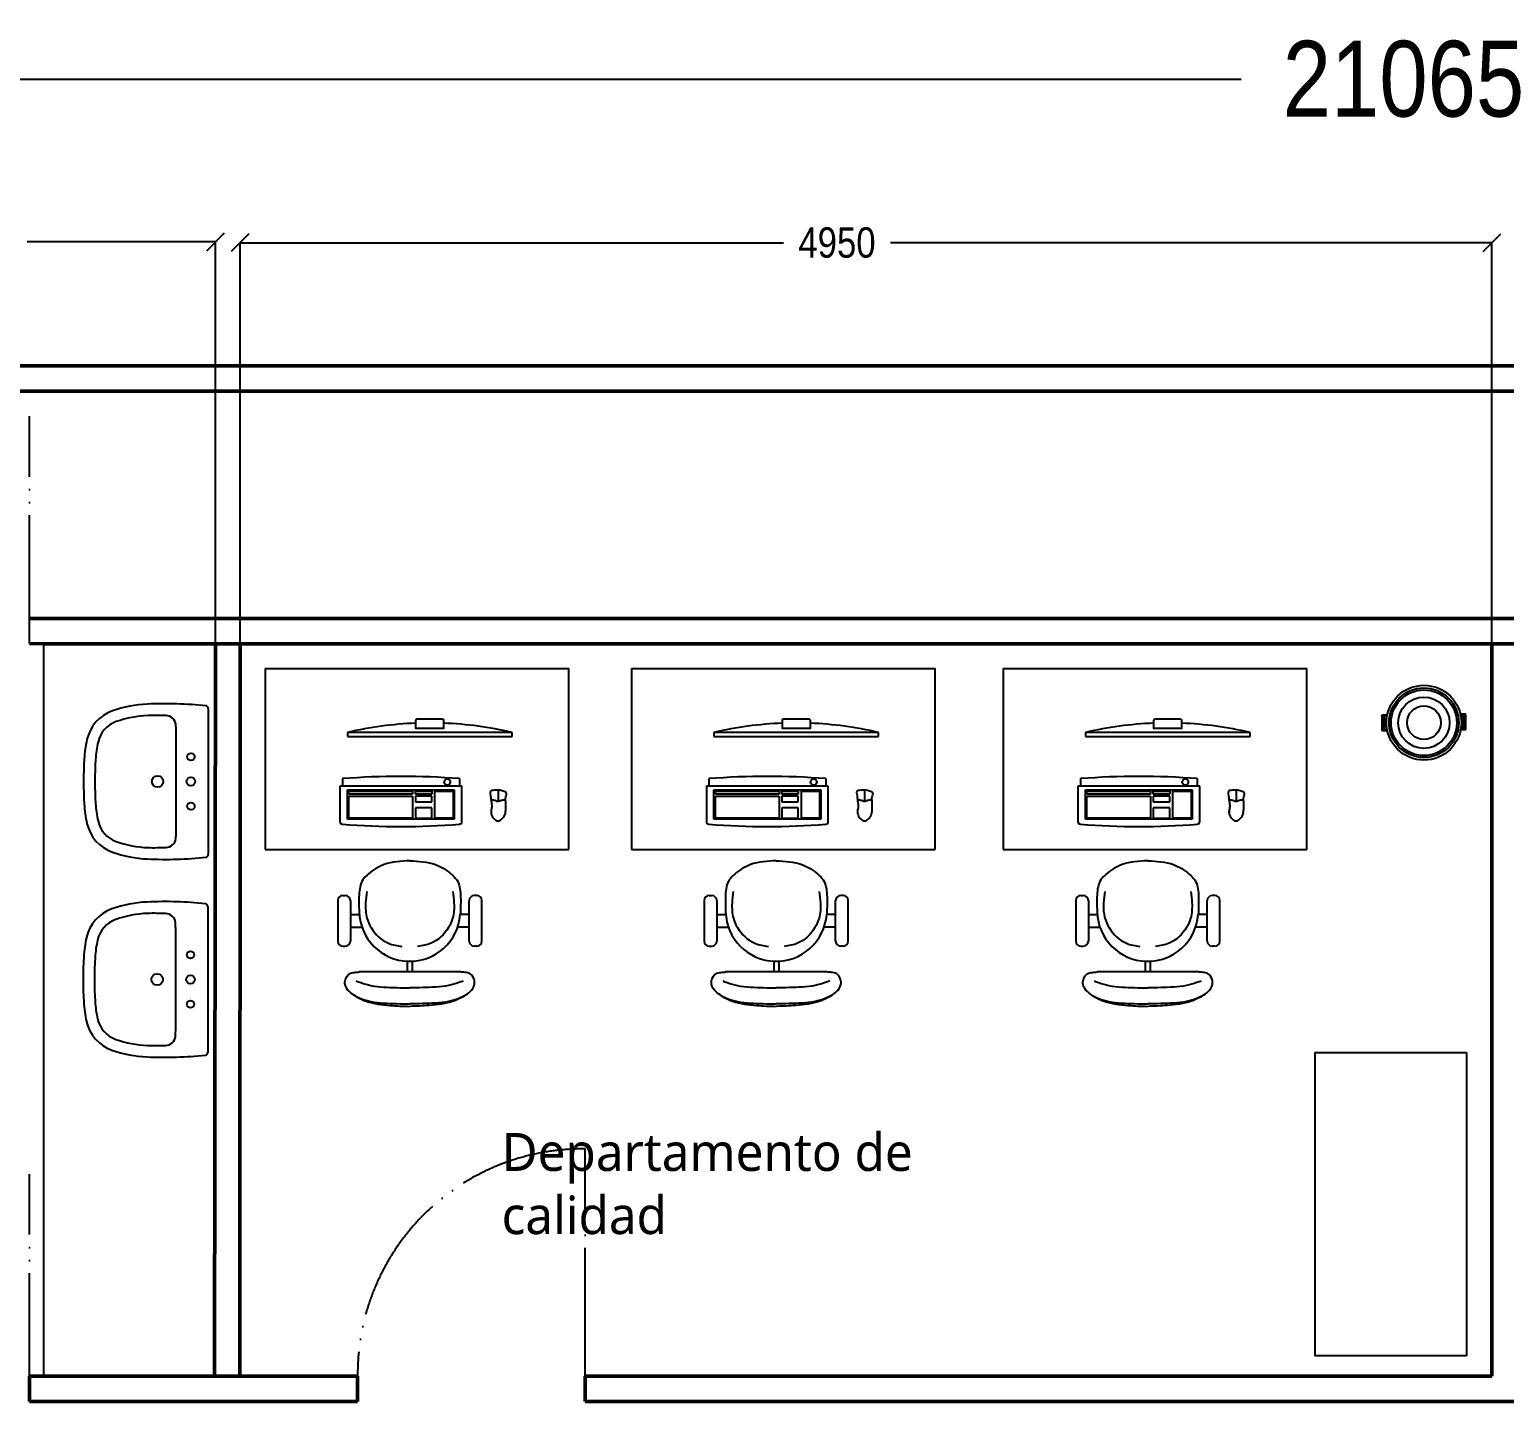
# Model space of a CAD drawing. Header units: millimetres. Extents: x -9564 to 100156, y -26854 to 24346.
# Drawn here: x 57370 to 63207, y -3952 to 1479 of the extents above; entities that cross this region are included whole.
import ezdxf

# ---------------------------------------------------------------- set-up
doc = ezdxf.new("R2010")
doc.units = ezdxf.units.MM
doc.header["$LTSCALE"] = 100
doc.linetypes.add('DIVIDEX2', pattern=[6.604, 5.08, -0.508, 0, -0.508, 0, -0.508])
for name, color, linetype in [('Cotas secundarias', 41, 'Continuous'), ('Muebles', 112, 'Continuous'), ('Puertas', 43, 'DIVIDEX2'), ('rotulo', 211, 'Continuous')]:
    doc.layers.add(name, color=color, linetype=linetype)
doc.layers.add('Paredes', color=7, linetype='Continuous', lineweight=50)
doc.styles.add('OpenSans', font='OpenSans-Regular.ttf')
doc.styles.add('OpenSansCondensed-Light', font='OpenSansCondensed-Light.ttf')
doc.dimstyles.new('Cotas Mateo', dxfattribs={"dimtxt": 120, "dimasz": 70, "dimexe": 0.375, "dimexo": 0.125, "dimgap": 0.1, "dimtad": 1, "dimdec": 0, "dimzin": 12, "dimdsep": 46, "dimtxsty": 'OpenSansCondensed-Light', "dimblk": 'OBLIQUE', "dimcen": 2.5, "dimazin": 3, "dimtfac": 0.5, "dimtdec": 0, "dimtmove": 2, "dimatfit": 3, "dimarcsym": 0})
doc.dimstyles.new('Cotas Mateo 2', dxfattribs={"dimtxt": 300, "dimasz": 100, "dimexe": 0.375, "dimexo": 0.125, "dimgap": 0.1, "dimtad": 1, "dimzin": 12, "dimdsep": 46, "dimtxsty": 'OpenSansCondensed-Light', "dimblk": 'OBLIQUE', "dimcen": 2.5, "dimazin": 3, "dimtfac": 0.5, "dimtmove": 2, "dimatfit": 3, "dimarcsym": 0})

# ---------------------------------------------------------------- blocks, each defined once
blk = doc.blocks.new('_OBLIQUE')
at = {"color": 0, "linetype": 'ByBlock'}
blk.add_line((-0.5, -0.5), (0.5, 0.5), dxfattribs=at)
blk = doc.blocks.new('*D147')
at = {"layer": 'Cotas secundarias', "color": 0, "lineweight": -2, "transparency": 16777216}
for p, q in [((51869.6, 147.7), (51869.6, 1282.1)), ((51869.6, 1281.8), (62164.5, 1281.8)), ((72965.5, 1281.8), (63450.4, 1281.8)), ((72965.5, 147.7), (72965.5, 1282.1))]:
    blk.add_line(p, q, dxfattribs=at)
at = {"layer": 'Defpoints', "color": 0, "transparency": 16777216}
for p in [(72965.5, 1281.8), (51869.6, 147.6), (72965.5, 147.6)]:
    blk.add_point(p, dxfattribs=at)
at = {"layer": 'Cotas secundarias', "color": 0, "lineweight": -2, "transparency": 16777216, "xscale": 100, "yscale": 100, "zscale": 100, "rotation": 180}
blk.add_blockref('_OBLIQUE', (51869.6, 1281.8), dxfattribs=at)
at = {"layer": 'Cotas secundarias', "color": 0, "lineweight": -2, "transparency": 16777216, "xscale": 100, "yscale": 100, "zscale": 100}
blk.add_blockref('_OBLIQUE', (72965.5, 1281.8), dxfattribs=at)
at = {"layer": 'Cotas secundarias', "color": 0, "transparency": 16777216, "insert": (62807.4, 1281.8), "char_height": 300, "attachment_point": 5, "style": 'OpenSansCondensed-Light'}
blk.add_mtext('21065', dxfattribs=at)
blk = doc.blocks.new('*D150')
at = {"layer": 'Cotas secundarias', "color": 0, "lineweight": -2, "transparency": 16777216}
for p, q in [((58203.1, -952.7), (58203.1, 635)), ((58203.1, 634.6), (60353.8, 634.6)), ((63157.1, 634.6), (60776.8, 634.6)), ((63157.1, -952.7), (63157.1, 635))]:
    blk.add_line(p, q, dxfattribs=at)
at = {"layer": 'Defpoints', "color": 0, "transparency": 16777216}
for p in [(63157.1, 634.6), (58203.1, -952.8), (63157.1, -952.8)]:
    blk.add_point(p, dxfattribs=at)
at = {"layer": 'Cotas secundarias', "color": 0, "lineweight": -2, "transparency": 16777216, "xscale": 70, "yscale": 70, "zscale": 70, "rotation": 180}
blk.add_blockref('_OBLIQUE', (58203.1, 634.6), dxfattribs=at)
at = {"layer": 'Cotas secundarias', "color": 0, "lineweight": -2, "transparency": 16777216, "xscale": 70, "yscale": 70, "zscale": 70}
blk.add_blockref('_OBLIQUE', (63157.1, 634.6), dxfattribs=at)
at = {"layer": 'Cotas secundarias', "color": 0, "transparency": 16777216, "insert": (60565.3, 634.6), "char_height": 120, "attachment_point": 5, "style": 'OpenSansCondensed-Light'}
blk.add_mtext('4950', dxfattribs=at)
blk = doc.blocks.new('*D151')
at = {"layer": 'Cotas secundarias', "color": 0, "lineweight": -2, "transparency": 16777216}
for p, q in [((56269.6, -952.6), (56269.6, 638.5)), ((56269.6, 638.1), (56960, 638.1)), ((58106.1, 638.1), (57360.2, 638.1)), ((58106.1, -952.6), (58106.1, 638.5))]:
    blk.add_line(p, q, dxfattribs=at)
at = {"layer": 'Defpoints', "color": 0, "transparency": 16777216}
for p in [(56269.6, 638.1), (56269.6, -952.7), (58106.1, -952.7)]:
    blk.add_point(p, dxfattribs=at)
at = {"layer": 'Cotas secundarias', "color": 0, "lineweight": -2, "transparency": 16777216, "xscale": 70, "yscale": 70, "zscale": 70, "rotation": 180}
blk.add_blockref('_OBLIQUE', (56269.6, 638.1), dxfattribs=at)
at = {"layer": 'Cotas secundarias', "color": 0, "lineweight": -2, "transparency": 16777216, "xscale": 70, "yscale": 70, "zscale": 70}
blk.add_blockref('_OBLIQUE', (58106.1, 638.1), dxfattribs=at)
at = {"layer": 'Cotas secundarias', "color": 0, "transparency": 16777216, "insert": (57160.1, 638.1), "char_height": 120, "attachment_point": 5, "style": 'OpenSansCondensed-Light'}
blk.add_mtext('1840', dxfattribs=at)

msp = doc.modelspace()

# ---------------------------------------------------------------- linework, layer by layer
msp.add_line((58203.215, -952.79), (58203.138, -952.79))
at = {"layer": 'Muebles'}
for p, q in [((57425.196, -952.445), (57425.196, -3852.442)), ((58302.08, -1050.939), (58302.08, -1767.596)), ((58302.08, -1050.939), (59503.663, -1050.939)), ((59503.663, -1767.596), (59503.663, -1050.939)), ((59752.33, -1050.939), (59752.33, -1767.596)), ((59752.33, -1050.939), (60953.913, -1050.939)), ((60953.913, -1767.596), (60953.913, -1050.939)), ((61222.696, -1050.939), (61222.696, -1767.596)), ((61222.696, -1050.939), (62424.279, -1050.939)), ((62424.279, -1767.596), (62424.279, -1050.939)), ((58076.934, -1208.94), (58076.934, -1787.695)), ((62721.205, -1236.672), (62721.917, -1236.238)), ((62742.706, -1236.672), (62721.205, -1236.672)), ((62721.205, -1236.672), (62721.205, -1237.66)), ((62721.205, -1237.66), (62721.205, -1294.54)), ((62721.205, -1237.66), (62722.627, -1237.66)), ((62742.793, -1236.238), (62721.917, -1236.238)), ((62722.627, -1294.54), (62722.627, -1237.66)), ((62729.737, -1237.66), (62722.627, -1237.66)), ((62729.737, -1294.54), (62729.737, -1237.66)), ((62731.159, -1237.66), (62729.737, -1237.66)), ((62731.159, -1237.66), (62731.159, -1294.54)), ((62742.514, -1237.66), (62731.159, -1237.66)), ((63052.9, -1232.259), (63032.672, -1232.259)), ((63053.612, -1232.693), (63032.771, -1232.693)), ((63032.992, -1233.681), (63043.658, -1233.681)), ((63043.658, -1290.561), (63043.658, -1233.681)), ((63045.08, -1233.681), (63043.658, -1233.681)), ((63045.08, -1233.681), (63045.08, -1290.561)), ((63045.08, -1233.681), (63052.19, -1233.681)), ((63052.19, -1233.681), (63052.19, -1290.561)), ((63053.612, -1233.681), (63052.19, -1233.681)), ((63053.612, -1232.693), (63052.9, -1232.259)), ((63053.612, -1233.681), (63053.612, -1232.693)), ((63053.612, -1290.561), (63053.612, -1233.681)), ((57949.877, -1700.172), (57949.877, -1296.463)), ((58627.954, -1303.994), (58627.954, -1320.181)), ((59279.268, -1303.994), (58627.954, -1303.994)), ((58627.954, -1320.181), (59279.268, -1320.181)), ((59279.268, -1320.181), (59279.268, -1303.994)), ((60078.205, -1303.994), (60078.205, -1320.181)), ((60729.518, -1303.994), (60078.205, -1303.994)), ((60078.205, -1320.181), (60729.518, -1320.181)), ((60729.518, -1320.181), (60729.518, -1303.994)), ((61548.57, -1303.994), (61548.57, -1320.181)), ((62199.884, -1303.994), (61548.57, -1303.994)), ((61548.57, -1320.181), (62199.884, -1320.181)), ((62199.884, -1320.181), (62199.884, -1303.994)), ((62721.205, -1294.54), (62721.205, -1295.528)), ((62721.205, -1294.54), (62722.627, -1294.54)), ((62721.205, -1295.528), (62721.917, -1295.962)), ((62721.205, -1295.528), (62742.957, -1295.528)), ((62721.917, -1295.962), (62743.048, -1295.962)), ((62729.737, -1294.54), (62722.627, -1294.54)), ((62729.737, -1294.54), (62731.159, -1294.54)), ((62742.756, -1294.54), (62731.159, -1294.54)), ((63034.054, -1291.983), (63052.9, -1291.983)), ((63034.132, -1291.549), (63053.612, -1291.549)), ((63034.305, -1290.561), (63045.08, -1290.561)), ((63043.658, -1290.561), (63045.08, -1290.561)), ((63045.08, -1290.561), (63052.19, -1290.561)), ((63052.19, -1290.561), (63053.612, -1290.561)), ((63053.612, -1291.549), (63052.9, -1291.983)), ((63053.612, -1291.549), (63053.612, -1290.561)), ((58598.113, -1516.974), (58598.113, -1656.926)), ((59080.749, -1516.974), (58598.113, -1516.974)), ((58608.126, -1486.934), (58608.126, -1516.974)), ((59070.736, -1486.934), (59070.736, -1516.974)), ((59080.749, -1656.926), (59080.749, -1516.974)), ((60048.364, -1516.974), (60048.364, -1656.926)), ((60531, -1516.974), (60048.364, -1516.974)), ((60058.377, -1486.934), (60058.377, -1516.974)), ((60520.986, -1486.934), (60520.986, -1516.974)), ((60531, -1656.926), (60531, -1516.974)), ((61518.729, -1516.974), (61518.729, -1656.926)), ((62001.365, -1516.974), (61518.729, -1516.974)), ((61528.742, -1486.934), (61528.742, -1516.974)), ((61991.352, -1486.934), (61991.352, -1516.974)), ((62001.365, -1656.926), (62001.365, -1516.974)), ((58628.153, -1646.913), (58628.153, -1530.978)), ((58628.153, -1530.978), (59050.709, -1530.978)), ((58633.802, -1548.53), (58633.802, -1535.821)), ((58633.802, -1535.821), (58885.8, -1535.821)), ((58885.8, -1548.53), (58633.802, -1548.53)), ((58633.802, -1643.01), (58633.802, -1555.848)), ((58633.802, -1555.848), (58885.8, -1555.848)), ((58885.8, -1535.821), (58885.8, -1548.53)), ((58885.8, -1555.848), (58885.8, -1643.01)), ((58896.633, -1548.53), (58896.633, -1535.821)), ((58896.633, -1535.821), (58961.717, -1535.821)), ((58961.717, -1548.53), (58896.633, -1548.53)), ((58896.633, -1555.848), (58896.633, -1579.306)), ((58961.717, -1555.848), (58896.633, -1555.848)), ((58961.717, -1535.821), (58961.717, -1548.53)), ((58961.717, -1579.306), (58961.717, -1555.848)), ((58974.195, -1643.01), (58974.195, -1535.821)), ((58974.195, -1535.821), (59046.207, -1535.821)), ((59046.207, -1535.821), (59046.207, -1643.01)), ((59050.709, -1530.978), (59050.709, -1646.913)), ((59224.021, -1532.855), (59224.021, -1577.7)), ((60078.403, -1646.913), (60078.403, -1530.978)), ((60078.403, -1530.978), (60500.96, -1530.978)), ((60084.053, -1548.53), (60084.053, -1535.821)), ((60084.053, -1535.821), (60336.05, -1535.821)), ((60336.05, -1548.53), (60084.053, -1548.53)), ((60084.053, -1643.01), (60084.053, -1555.848)), ((60084.053, -1555.848), (60336.05, -1555.848)), ((60336.05, -1535.821), (60336.05, -1548.53)), ((60336.05, -1555.848), (60336.05, -1643.01)), ((60346.883, -1548.53), (60346.883, -1535.821)), ((60346.883, -1535.821), (60411.968, -1535.821)), ((60411.968, -1548.53), (60346.883, -1548.53)), ((60346.883, -1555.848), (60346.883, -1579.306)), ((60411.968, -1555.848), (60346.883, -1555.848)), ((60411.968, -1535.821), (60411.968, -1548.53)), ((60411.968, -1579.306), (60411.968, -1555.848)), ((60424.445, -1643.01), (60424.445, -1535.821)), ((60424.445, -1535.821), (60496.457, -1535.821)), ((60496.457, -1535.821), (60496.457, -1643.01)), ((60500.96, -1530.978), (60500.96, -1646.913)), ((60674.271, -1532.855), (60674.271, -1577.7)), ((61548.769, -1646.913), (61548.769, -1530.978)), ((61548.769, -1530.978), (61971.326, -1530.978)), ((61554.418, -1548.53), (61554.418, -1535.821)), ((61554.418, -1535.821), (61806.416, -1535.821)), ((61806.416, -1548.53), (61554.418, -1548.53)), ((61554.418, -1643.01), (61554.418, -1555.848)), ((61554.418, -1555.848), (61806.416, -1555.848)), ((61806.416, -1535.821), (61806.416, -1548.53)), ((61806.416, -1555.848), (61806.416, -1643.01)), ((61817.249, -1548.53), (61817.249, -1535.821)), ((61817.249, -1535.821), (61882.333, -1535.821)), ((61882.333, -1548.53), (61817.249, -1548.53)), ((61817.249, -1555.848), (61817.249, -1579.306)), ((61882.333, -1555.848), (61817.249, -1555.848)), ((61882.333, -1535.821), (61882.333, -1548.53)), ((61882.333, -1579.306), (61882.333, -1555.848)), ((61894.811, -1643.01), (61894.811, -1535.821)), ((61894.811, -1535.821), (61966.823, -1535.821)), ((61966.823, -1535.821), (61966.823, -1643.01)), ((61971.326, -1530.978), (61971.326, -1646.913)), ((62144.637, -1532.855), (62144.637, -1577.7)), ((58896.633, -1579.306), (58961.717, -1579.306)), ((58896.633, -1602.972), (58896.633, -1643.01)), ((58961.717, -1602.972), (58896.633, -1602.972)), ((58961.717, -1643.01), (58961.717, -1602.972)), ((60346.883, -1579.306), (60411.968, -1579.306)), ((60346.883, -1602.972), (60346.883, -1643.01)), ((60411.968, -1602.972), (60346.883, -1602.972)), ((60411.968, -1643.01), (60411.968, -1602.972)), ((61817.249, -1579.306), (61882.333, -1579.306)), ((61817.249, -1602.972), (61817.249, -1643.01)), ((61882.333, -1602.972), (61817.249, -1602.972)), ((61882.333, -1643.01), (61882.333, -1602.972)), ((59050.709, -1646.913), (58628.153, -1646.913)), ((58885.8, -1643.01), (58633.802, -1643.01)), ((58896.633, -1643.01), (58961.717, -1643.01)), ((59046.207, -1643.01), (58974.195, -1643.01)), ((60500.96, -1646.913), (60078.403, -1646.913)), ((60336.05, -1643.01), (60084.053, -1643.01)), ((60346.883, -1643.01), (60411.968, -1643.01)), ((60496.457, -1643.01), (60424.445, -1643.01)), ((61971.326, -1646.913), (61548.769, -1646.913)), ((61806.416, -1643.01), (61554.418, -1643.01)), ((61817.249, -1643.01), (61882.333, -1643.01)), ((61966.823, -1643.01), (61894.811, -1643.01)), ((58302.08, -1767.596), (59503.663, -1767.596)), ((59752.33, -1767.596), (60953.913, -1767.596)), ((61222.696, -1767.596), (62424.279, -1767.596)), ((58589.371, -1969.535), (58589.371, -2129.746)), ((58609.398, -1949.509), (58619.411, -1949.509)), ((58639.437, -1969.535), (58639.437, -2129.746)), ((59109.802, -2129.746), (59109.802, -1969.535)), ((59139.842, -1949.509), (59129.829, -1949.509)), ((59159.868, -2129.746), (59159.868, -1969.535)), ((60039.622, -1969.535), (60039.622, -2129.746)), ((60059.648, -1949.509), (60069.661, -1949.509)), ((60089.688, -1969.535), (60089.688, -2129.746)), ((60560.053, -2129.746), (60560.053, -1969.535)), ((60590.093, -1949.509), (60580.079, -1949.509)), ((60610.119, -2129.746), (60610.119, -1969.535)), ((61509.987, -1969.535), (61509.987, -2129.746)), ((61530.014, -1949.509), (61540.027, -1949.509)), ((61560.053, -1969.535), (61560.053, -2129.746)), ((62030.419, -2129.746), (62030.419, -1969.535)), ((62060.458, -1949.509), (62050.445, -1949.509)), ((62080.484, -2129.746), (62080.484, -1969.535)), ((58075.18, -1992.435), (58075.18, -2571.191)), ((58639.437, -2024.608), (58674.93, -2024.608)), ((59109.802, -2024.608), (59074.31, -2024.608)), ((60089.688, -2024.608), (60125.18, -2024.608)), ((60560.053, -2024.608), (60524.561, -2024.608)), ((61560.053, -2024.608), (61595.546, -2024.608)), ((62030.419, -2024.608), (61994.926, -2024.608)), ((57948.124, -2483.667), (57948.124, -2079.959)), ((58639.437, -2074.674), (58685.272, -2074.674)), ((59109.802, -2074.674), (59063.968, -2074.674)), ((60089.688, -2074.674), (60135.522, -2074.674)), ((60560.053, -2074.674), (60514.218, -2074.674)), ((61560.053, -2074.674), (61605.888, -2074.674)), ((62030.419, -2074.674), (61984.584, -2074.674)), ((58609.398, -2149.773), (58619.411, -2149.773)), ((59139.842, -2149.773), (59129.829, -2149.773)), ((60059.648, -2149.773), (60069.661, -2149.773)), ((60590.093, -2149.773), (60580.079, -2149.773)), ((61530.014, -2149.773), (61540.027, -2149.773)), ((62060.458, -2149.773), (62050.445, -2149.773)), ((58864.607, -2209.473), (58864.607, -2252.134)), ((58884.633, -2209.473), (58884.633, -2252.134)), ((60314.857, -2209.473), (60314.857, -2252.134)), ((60334.884, -2209.473), (60334.884, -2252.134)), ((61785.223, -2209.473), (61785.223, -2252.134)), ((61805.249, -2209.473), (61805.249, -2252.134)), ((59074.884, -2252.134), (58674.356, -2252.134)), ((60525.134, -2252.134), (60124.607, -2252.134)), ((61995.5, -2252.134), (61594.972, -2252.134)), ((62457.067, -2571.036), (62457.067, -3771.036)), ((62457.067, -2571.036), (63057.067, -2571.036)), ((63057.067, -2571.036), (63057.067, -3771.036)), ((63057.067, -3771.036), (62457.067, -3771.036))]:
    msp.add_line(p, q, dxfattribs=at)
for points in [[(58906.461, -1249.632), (59000.761, -1249.632, -0.41421356), (59008.394, -1257.266), (59008.394, -1287.915), (58898.828, -1287.915), (58898.828, -1257.266, -0.41421356)], [(60356.711, -1249.632), (60451.012, -1249.632, -0.41421356), (60458.645, -1257.266), (60458.645, -1287.915), (60349.078, -1287.915), (60349.078, -1257.266, -0.41421356)], [(61827.077, -1249.632), (61921.377, -1249.632, -0.41421356), (61929.01, -1257.266), (61929.01, -1287.915), (61819.444, -1287.915), (61819.444, -1257.266, -0.41421356)]]:
    msp.add_lwpolyline(points, format="xyb", close=True, dxfattribs=at)
for centre, radius in [((62888.161, -1265.48), 148.28), ((62888.161, -1265.48), 137.813), ((62888.161, -1265.48), 129.948), ((62888.161, -1265.48), 101.508), ((62888.161, -1265.48), 66.656), ((58008.519, -1400.582), 14.66), ((57876.575, -1498.317), 22.479), ((58008.519, -1498.317), 17.104), ((59022.888, -1500.288), 12.174), ((60473.139, -1500.288), 12.174), ((61943.504, -1500.288), 12.174), ((58008.519, -1596.053), 14.66), ((58006.765, -2184.077), 14.66), ((57874.822, -2281.813), 22.479), ((58006.765, -2281.813), 17.104), ((58006.765, -2379.549), 14.66)]:
    msp.add_circle(centre, radius, dxfattribs=at)
for centre, radius, start, end in [((57749.519, -1366.374), 156.377, 109.34062, 167.4428702), ((57859.572, -1679.923), 488.679, 92.6930361, 109.3406203), ((57905.493, -2656.202), 1466.037, 83.6261614, 92.6930361), ((58067.16, -1208.94), 9.774, 0, 83.6261614), ((57749.519, -1366.374), 111.419, 109.34062, 167.4428702), ((57859.572, -1679.923), 443.721, 92.6930361, 109.3406203), ((57860.995, -2657.597), 1421.079, 88.0233762, 90.8979986), ((57909.805, -1276.457), 39.094, 5.5937168, 89.6994569), ((57705.538, -1296.463), 244.34, 0.0000002, 5.5937168), ((58953.611, -2691.723), 1425.428, 92.202588, 103.2065658), ((58953.611, -2691.723), 1425.428, 76.7934342, 87.797412), ((60403.861, -2691.723), 1425.428, 92.202588, 103.2065658), ((60403.861, -2691.723), 1425.428, 76.7934342, 87.797412), ((61874.227, -2691.723), 1425.428, 92.202588, 103.2065658), ((61874.227, -2691.723), 1425.428, 76.7934342, 87.797412), ((58073.872, -1438.621), 488.679, 167.4428702, 176.4982177), ((58073.872, -1438.621), 443.721, 167.4428702, 176.4982177), ((59049.405, -1498.317), 1466.037, 176.4982177, 183.5017823), ((59049.405, -1498.317), 1421.079, 176.4982177, 183.5017823), ((58839.431, -4495.654), 3017.598, 85.6038543, 94.3961457), ((60289.682, -4495.654), 3017.598, 85.6038543, 94.3961457), ((61760.047, -4495.654), 3017.598, 85.6038543, 94.3961457), ((58073.872, -1558.014), 488.679, 183.5017823, 192.5571298), ((58073.872, -1558.014), 443.721, 183.5017823, 192.5571298), ((57749.519, -1630.261), 156.377, 192.5571298, 250.65938), ((57749.519, -1630.261), 111.419, 192.5571298, 250.65938), ((58608.126, -1656.926), 10.013, 180, 270), ((58839.431, 1053.896), 2730.65, 265.140832, 274.859168), ((59070.736, -1656.926), 10.013, 270, 0), ((60058.377, -1656.926), 10.013, 180, 270), ((60289.682, 1053.896), 2730.65, 265.140832, 274.859168), ((60520.986, -1656.926), 10.013, 270, 0), ((61528.742, -1656.926), 10.013, 180, 270), ((61760.047, 1053.896), 2730.65, 265.140832, 274.859168), ((61991.352, -1656.926), 10.013, 270, 0), ((57859.572, -1316.712), 443.721, 250.6593797, 267.3069639), ((57909.805, -1720.178), 39.094, 270.3005431, 354.4062832), ((57705.538, -1700.172), 244.34, 354.4062832, 359.9999998), ((57859.572, -1316.712), 488.679, 250.6593797, 267.3069639), ((57905.493, -340.433), 1466.037, 267.3069639, 276.3738386), ((57860.995, -339.038), 1421.079, 269.1020014, 271.9766238), ((58067.16, -1787.695), 9.774, 276.3738386, 0), ((57857.818, -2463.418), 488.679, 92.6930361, 109.3406203), ((57903.739, -3439.697), 1466.037, 83.6261614, 92.6930361), ((58065.407, -1992.435), 9.774, 0, 83.6261614), ((58609.398, -1969.535), 20.026, 90, 180), ((58619.411, -1969.535), 20.026, 360, 90), ((59129.829, -1969.535), 20.026, 90, 180), ((59139.842, -1969.535), 20.026, 0, 90), ((60059.648, -1969.535), 20.026, 90, 180), ((60069.661, -1969.535), 20.026, 360, 90), ((60580.079, -1969.535), 20.026, 90, 180), ((60590.093, -1969.535), 20.026, 0, 90), ((61530.014, -1969.535), 20.026, 90, 180), ((61540.027, -1969.535), 20.026, 360, 90), ((62050.445, -1969.535), 20.026, 90, 180), ((62060.458, -1969.535), 20.026, 0, 90), ((57747.765, -2149.869), 156.377, 109.34062, 167.4428702), ((57857.818, -2463.418), 443.721, 92.6930361, 109.3406203), ((57859.242, -3441.092), 1421.079, 88.0233762, 90.8979986), ((57908.052, -2059.952), 39.094, 5.5937168, 89.6994569), ((58874.62, -2009.459), 200.264, 181.3986494, 355.6618414), ((60324.87, -2009.459), 200.264, 181.3986494, 355.6618414), ((61795.236, -2009.459), 200.264, 181.3986494, 355.6618414), ((57747.765, -2149.869), 111.419, 109.34062, 167.4428702), ((57703.784, -2079.959), 244.34, 0.0000002, 5.5937168), ((58072.118, -2222.116), 488.679, 167.4428702, 176.4982177), ((58072.118, -2222.116), 443.721, 167.4428702, 176.4982177), ((58609.398, -2129.746), 20.026, 180, 270), ((58619.411, -2129.746), 20.026, 270, 360), ((59129.829, -2129.746), 20.026, 180, 270), ((59139.842, -2129.746), 20.026, 270, 0), ((60059.648, -2129.746), 20.026, 180, 270), ((60069.661, -2129.746), 20.026, 270, 360), ((60580.079, -2129.746), 20.026, 180, 270), ((60590.093, -2129.746), 20.026, 270, 0), ((61530.014, -2129.746), 20.026, 180, 270), ((61540.027, -2129.746), 20.026, 270, 360), ((62050.445, -2129.746), 20.026, 180, 270), ((62060.458, -2129.746), 20.026, 270, 0), ((59047.652, -2281.813), 1466.037, 176.4982177, 183.5017823), ((59047.652, -2281.813), 1421.079, 176.4982177, 183.5017823), ((58072.118, -2341.509), 488.679, 183.5017823, 192.5571298), ((58072.118, -2341.509), 443.721, 183.5017823, 192.5571298), ((57747.765, -2413.756), 156.377, 192.5571298, 250.65938), ((57747.765, -2413.756), 111.419, 192.5571298, 250.65938), ((57908.052, -2503.673), 39.094, 270.3005431, 354.4062832), ((57703.784, -2483.667), 244.34, 354.4062832, 359.9999998), ((57857.818, -2100.207), 488.679, 250.6593797, 267.3069639), ((57857.818, -2100.207), 443.721, 250.6593797, 267.3069639), ((57859.242, -1122.534), 1421.079, 269.1020014, 271.9766238), ((57903.739, -1123.928), 1466.037, 267.3069639, 276.3738386), ((58065.407, -2571.191), 9.774, 276.3738386, 0)]:
    msp.add_arc(centre, radius, start, end, dxfattribs=at)
at = {"layer": 'Muebles', "start_tangent": (0.99981287, 0.01934464), "end_tangent": (0.99981287, 0.01934464)}
for points in [[(59226.01, -1532.84), (59244.259, -1536.118), (59251.746, -1539.553), (59256.425, -1542.675), (59254.281, -1559.313), (59254.316, -1577.513), (59254.316, -1601.857), (59253.93, -1616.36), (59250.654, -1630.567), (59238.02, -1647.583), (59224.606, -1654.296), (59209.633, -1647.583), (59198.247, -1630.723), (59196.219, -1614.955), (59198.87, -1598.563), (59196.687, -1574.834), (59193.344, -1546.833), (59193.51, -1536.996), (59202.77, -1533.152), (59226.01, -1532.84)], [(60676.261, -1532.84), (60694.51, -1536.118), (60701.997, -1539.553), (60706.676, -1542.675), (60704.531, -1559.313), (60704.567, -1577.513), (60704.567, -1601.857), (60704.18, -1616.36), (60700.905, -1630.567), (60688.271, -1647.583), (60674.857, -1654.296), (60659.883, -1647.583), (60648.497, -1630.723), (60646.469, -1614.955), (60649.121, -1598.563), (60646.937, -1574.834), (60643.594, -1546.833), (60643.761, -1536.996), (60653.02, -1533.152), (60676.261, -1532.84)], [(62146.626, -1532.84), (62164.875, -1536.118), (62172.362, -1539.553), (62177.041, -1542.675), (62174.897, -1559.313), (62174.932, -1577.513), (62174.932, -1601.857), (62174.546, -1616.36), (62171.27, -1630.567), (62158.636, -1647.583), (62145.222, -1654.296), (62130.249, -1647.583), (62118.863, -1630.723), (62116.835, -1614.955), (62119.487, -1598.563), (62117.303, -1574.834), (62113.96, -1546.833), (62114.126, -1536.996), (62123.386, -1533.152), (62146.626, -1532.84)]]:
    msp.add_spline(points, degree=3, dxfattribs=at)
at = {"layer": 'Muebles'}
for points in [[(59253.788, -1572.184), (59250.081, -1572.094), (59245.335, -1572.031), (59239.04, -1572.742), (59234.595, -1574.397), (59229.526, -1576.093), (59223.211, -1578.737), (59217.56, -1575.348), (59211.402, -1573.076), (59204.448, -1572.195), (59199.17, -1572.035), (59196.307, -1571.971)], [(60704.038, -1572.184), (60700.331, -1572.094), (60695.586, -1572.031), (60689.291, -1572.742), (60684.845, -1574.397), (60679.777, -1576.093), (60673.462, -1578.737), (60667.81, -1575.348), (60661.653, -1573.076), (60654.698, -1572.195), (60649.421, -1572.035), (60646.558, -1571.971)], [(62174.404, -1572.184), (62170.697, -1572.094), (62165.951, -1572.031), (62159.656, -1572.742), (62155.211, -1574.397), (62150.142, -1576.093), (62143.827, -1578.737), (62138.176, -1575.348), (62132.018, -1573.076), (62125.064, -1572.195), (62119.787, -1572.035), (62116.923, -1571.971)]]:
    msp.add_open_spline(points, degree=3, knots=[0.0013849734, 0.0013849734, 0.0013849734, 0.0013849734, 0.0124811138, 0.0155947393, 0.0202964235, 0.026550994, 0.0319259149, 0.0396430385, 0.044567536, 0.051806774, 0.0604018682, 0.0604018682, 0.0604018682, 0.0604018682], dxfattribs=at)
for points in [[(58874.62, -1811.671), (58773.043, -1827.22), (58710.437, -1864.577), (58688.698, -1888.034), (58673.916, -1946.241), (58674.93, -2024.608)], [(58874.62, -1811.671), (58976.197, -1827.22), (59038.803, -1864.577), (59060.541, -1888.034), (59075.324, -1946.241), (59074.31, -2024.608)], [(60324.87, -1811.671), (60223.294, -1827.22), (60160.687, -1864.577), (60138.949, -1888.034), (60124.167, -1946.241), (60125.18, -2024.608)], [(60324.87, -1811.671), (60426.447, -1827.22), (60489.054, -1864.577), (60510.792, -1888.034), (60525.574, -1946.241), (60524.561, -2024.608)], [(61795.236, -1811.671), (61693.659, -1827.22), (61631.053, -1864.577), (61609.314, -1888.034), (61594.532, -1946.241), (61595.546, -2024.608)], [(61795.236, -1811.671), (61896.813, -1827.22), (61959.419, -1864.577), (61981.158, -1888.034), (61995.94, -1946.241), (61994.926, -2024.608)], [(58704.207, -1933.193), (58699.693, -1979.062), (58705.238, -2039.362), (58721.745, -2076.47), (58789.836, -2138.316), (58843.555, -2151.365)], [(59045.033, -1933.193), (59049.547, -1979.062), (59044.002, -2039.362), (59027.495, -2076.47), (58959.403, -2138.316), (58905.684, -2151.365)], [(60154.457, -1933.193), (60149.943, -1979.062), (60155.489, -2039.362), (60171.996, -2076.47), (60240.087, -2138.316), (60293.806, -2151.365)], [(60495.284, -1933.193), (60499.797, -1979.062), (60494.252, -2039.362), (60477.745, -2076.47), (60409.654, -2138.316), (60355.935, -2151.365)], [(61624.823, -1933.193), (61620.309, -1979.062), (61625.854, -2039.362), (61642.361, -2076.47), (61710.452, -2138.316), (61764.171, -2151.365)], [(61965.649, -1933.193), (61970.163, -1979.062), (61964.618, -2039.362), (61948.111, -2076.47), (61880.02, -2138.316), (61826.301, -2151.365)], [(58657.88, -2347.194), (58635.919, -2329.881), (58618.51, -2302.29), (58620.311, -2281.297), (58635.319, -2259.704), (58655.542, -2253.78), (58674.356, -2252.134)], [(59091.36, -2347.194), (59113.32, -2329.881), (59130.73, -2302.29), (59128.929, -2281.297), (59113.921, -2259.704), (59093.698, -2253.78), (59074.884, -2252.134)], [(60108.13, -2347.194), (60086.17, -2329.881), (60068.76, -2302.29), (60070.561, -2281.297), (60085.57, -2259.704), (60105.793, -2253.78), (60124.607, -2252.134)], [(60541.611, -2347.194), (60563.571, -2329.881), (60580.981, -2302.29), (60579.18, -2281.297), (60564.171, -2259.704), (60543.948, -2253.78), (60525.134, -2252.134)], [(61578.496, -2347.194), (61556.535, -2329.881), (61539.126, -2302.29), (61540.927, -2281.297), (61555.935, -2259.704), (61576.158, -2253.78), (61594.972, -2252.134)], [(62011.976, -2347.194), (62033.936, -2329.881), (62051.346, -2302.29), (62049.545, -2281.297), (62034.537, -2259.704), (62014.314, -2253.78), (61995.5, -2252.134)], [(58662.745, -2287.738), (58680.837, -2294.025), (58720.955, -2305.814), (58771.817, -2312.055), (58874.62, -2314.814)], [(59086.494, -2287.738), (59068.402, -2294.025), (59028.285, -2305.814), (58977.422, -2312.055), (58874.62, -2314.814)], [(60112.996, -2287.738), (60131.088, -2294.025), (60171.205, -2305.814), (60222.068, -2312.055), (60324.87, -2314.814)], [(60536.745, -2287.738), (60518.653, -2294.025), (60478.536, -2305.814), (60427.673, -2312.055), (60324.87, -2314.814)], [(61583.361, -2287.738), (61601.453, -2294.025), (61641.571, -2305.814), (61692.433, -2312.055), (61795.236, -2314.814)], [(62007.111, -2287.738), (61989.018, -2294.025), (61948.901, -2305.814), (61898.038, -2312.055), (61795.236, -2314.814)], [(58657.88, -2347.194), (58702.545, -2368.094), (58796.293, -2384.652), (58874.62, -2388.451)], [(58657.88, -2347.194), (58680.837, -2357.186), (58720.955, -2368.975), (58771.817, -2375.216), (58874.62, -2377.975)], [(59091.36, -2347.194), (59046.695, -2368.094), (58952.947, -2384.652), (58874.62, -2388.451)], [(59091.36, -2347.194), (59068.402, -2357.186), (59028.285, -2368.975), (58977.422, -2375.216), (58874.62, -2377.975)], [(60108.13, -2347.194), (60152.795, -2368.094), (60246.544, -2384.652), (60324.87, -2388.451)], [(60108.13, -2347.194), (60131.088, -2357.186), (60171.205, -2368.975), (60222.068, -2375.216), (60324.87, -2377.975)], [(60541.611, -2347.194), (60496.946, -2368.094), (60403.197, -2384.652), (60324.87, -2388.451)], [(60541.611, -2347.194), (60518.653, -2357.186), (60478.536, -2368.975), (60427.673, -2375.216), (60324.87, -2377.975)], [(61578.496, -2347.194), (61623.161, -2368.094), (61716.909, -2384.652), (61795.236, -2388.451)], [(61578.496, -2347.194), (61601.453, -2357.186), (61641.571, -2368.975), (61692.433, -2375.216), (61795.236, -2377.975)], [(62011.976, -2347.194), (61967.311, -2368.094), (61873.563, -2384.652), (61795.236, -2388.451)], [(62011.976, -2347.194), (61989.018, -2357.186), (61948.901, -2368.975), (61898.038, -2375.216), (61795.236, -2377.975)]]:
    msp.add_spline(points, degree=3, dxfattribs=at)
at = {"layer": 'Paredes'}
for p, q in [((51869.589, 147.555), (72965.508, 147.555)), ((51969.589, 47.555), (72965.508, 47.555)), ((58203.176, -852.445), (57369.589, -852.445)), ((57369.589, -852.445), (63357.067, -852.445)), ((58106.109, -952.75), (57369.589, -952.445)), ((63357.067, -952.64), (57425.196, -952.761)), ((58102.112, -3852.442), (58106.109, -952.445)), ((58202.015, -3852.442), (58203.138, -952.79)), ((63157.067, -3852.442), (63157.067, -952.445)), ((57369.589, -3852.442), (58668.21, -3852.442)), ((57369.589, -3852.442), (57369.589, -3952.442)), ((58668.21, -3852.442), (58668.21, -3952.442)), ((58668.21, -3852.442), (58668.254, -3852.442)), ((59568.21, -3852.442), (63157.067, -3852.442)), ((59568.254, -3852.442), (59568.254, -3952.442)), ((57369.589, -3952.442), (58668.21, -3952.442)), ((63457.067, -3952.442), (59568.254, -3952.442)), ((59568.254, -3952.442), (63157.067, -3952.442)), ((72058.876, -3952.442), (62157.067, -3952.442)), ((63157.067, -3952.442), (63257.067, -3952.442)), ((63157.067, -3952.442), (63257.067, -3952.442))]:
    msp.add_line(p, q, dxfattribs=at)
at = {"layer": 'Puertas'}
for p, q in [((57369.589, -952.445), (57369.589, -52.445)), ((59568.254, -3852.442), (59568.254, -2952.442)), ((57369.589, -3952.442), (57369.589, -3052.442))]:
    msp.add_line(p, q, dxfattribs=at)
msp.add_arc((59559.422, -3843.61), 891.211, 89.4321579, 180.5678421, dxfattribs=at)

# ---------------------------------------------------------------- texts
at = {"layer": 'rotulo', "insert": (59238.016, -2889.822), "char_height": 150, "width": 1818.40466, "attachment_point": 1, "style": 'OpenSans'}
msp.add_mtext('Departamento de calidad', dxfattribs=at)

# ---------------------------------------------------------------- dimensions: what is measured, and where the dimension line sits
at = {"layer": 'Cotas secundarias'}
for base, p1, p2, text, dimstyle, picture, middle in [((72965.508, 1281.774), (51869.589, 147.555), (72965.508, 147.555), '21065', 'Cotas Mateo 2', '*D147', (62807.449, 1281.774)), ((56269.589, 638.133), (58106.109, -952.75), (56269.589, -952.75), '1840', 'Cotas Mateo', '*D151', (57160.067, 638.133)), ((63157.067, 634.627), (58203.138, -952.79), (63157.067, -952.79), '4950', 'Cotas Mateo', '*D150', (60565.292, 634.627))]:
    dim = msp.add_linear_dim(base=base, p1=p1, p2=p2, text=text, dimstyle=dimstyle, dxfattribs=at)
    dim.commit()
    dim.dimension.update_dxf_attribs({"geometry": picture, "text_midpoint": middle, "dimtype": 160})

doc.saveas('drawing.dxf')
